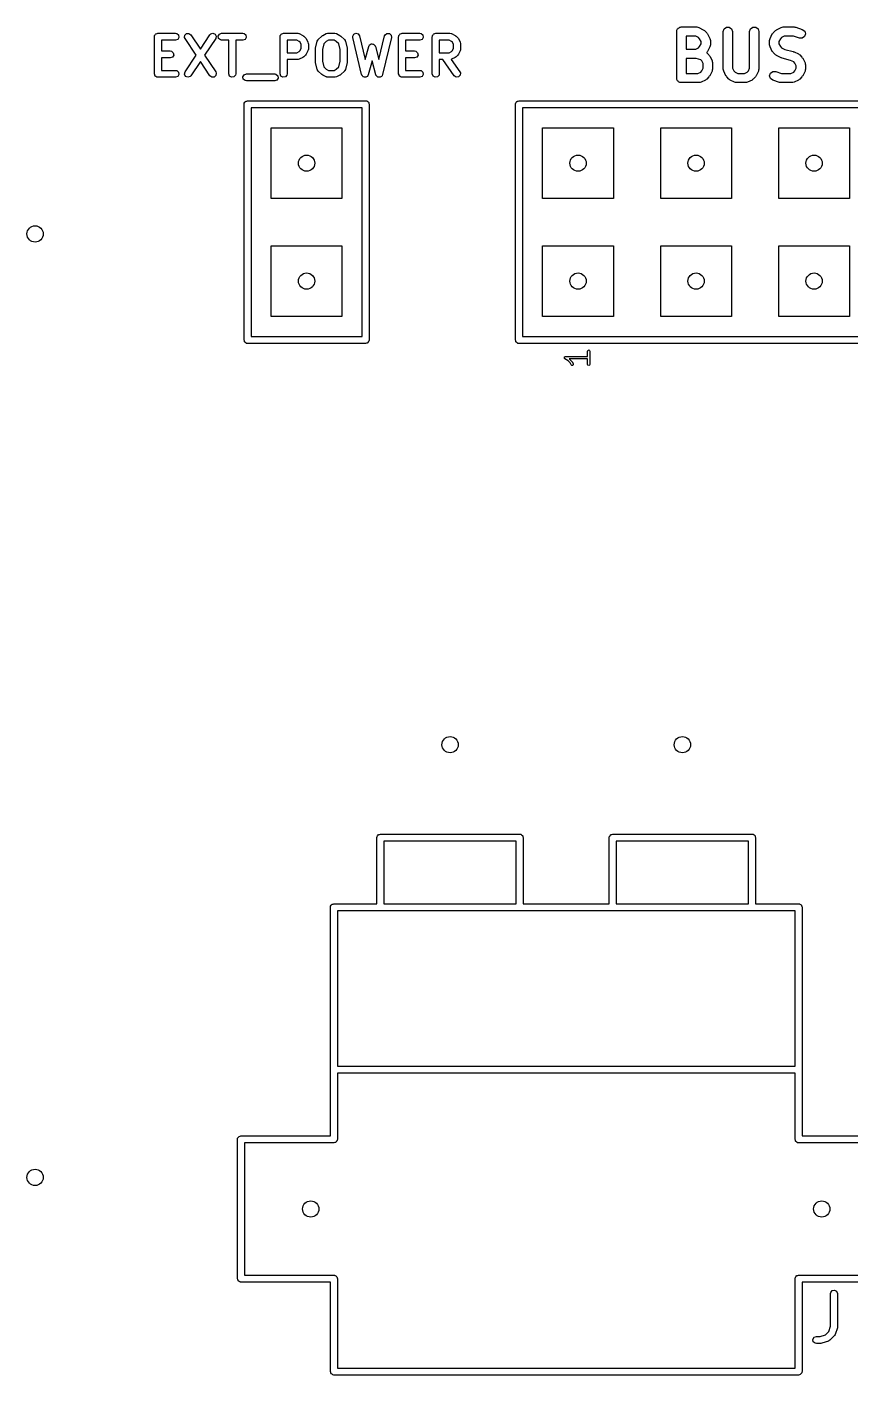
# Model space of a CAD drawing. Extents: x -0.01 to 2.5, y -0.97 to 0.18.
# Drawn here: x -0.007 to 0.69, y -0.968 to 0.176 of the extents above; entities that cross this region are included whole.
import ezdxf

# ---------------------------------------------------------------- set-up
doc = ezdxf.new("R2010")
doc.units = 0
doc.header["$MEASUREMENT"] = 0
doc.layers.add('BLACK', color=7, linetype='CONTINUOUS')

msp = doc.modelspace()

# ---------------------------------------------------------------- linework, layer by layer
at = {"layer": 'BLACK', "linetype": 'CONTINUOUS'}
for p, q in [((0.5436, 0.1716), (0.5438, 0.1722)), ((0.5436, 0.1322), (0.5436, 0.1716)), ((0.5438, 0.1728), (0.5441, 0.1733)), ((0.5438, 0.1722), (0.5438, 0.1728)), ((0.5441, 0.1733), (0.5443, 0.1739)), ((0.5443, 0.1739), (0.5448, 0.1742)), ((0.5448, 0.1742), (0.5452, 0.1748)), ((0.5452, 0.1748), (0.5458, 0.1749)), ((0.5458, 0.1749), (0.5463, 0.1753)), ((0.5463, 0.1753), (0.5469, 0.1753)), ((0.5469, 0.1753), (0.5475, 0.1755)), ((0.5475, 0.1755), (0.5606, 0.1755)), ((0.5606, 0.1755), (0.5615, 0.1752)), ((0.5615, 0.1752), (0.5624, 0.1751)), ((0.5624, 0.1751), (0.5661, 0.1732)), ((0.5661, 0.1732), (0.5666, 0.1728)), ((0.5666, 0.1728), (0.5672, 0.1725)), ((0.5672, 0.1725), (0.569, 0.1706)), ((0.5829, 0.1716), (0.5837, 0.1739)), ((0.5829, 0.1397), (0.5829, 0.1716)), ((0.5837, 0.1739), (0.5857, 0.1753)), ((0.5857, 0.1753), (0.5881, 0.1753)), ((0.5881, 0.1753), (0.5901, 0.1739)), ((0.5901, 0.1739), (0.5908, 0.1716)), ((0.5908, 0.1716), (0.5908, 0.1406)), ((0.6054, 0.1716), (0.6062, 0.1739)), ((0.6054, 0.1406), (0.6054, 0.1716)), ((0.6062, 0.1739), (0.6082, 0.1753)), ((0.6082, 0.1753), (0.6106, 0.1753)), ((0.6106, 0.1753), (0.6126, 0.1739)), ((0.6126, 0.1739), (0.6133, 0.1716)), ((0.6133, 0.1716), (0.6133, 0.1397)), ((0.6253, 0.1706), (0.6272, 0.1725)), ((0.6272, 0.1725), (0.6278, 0.1728)), ((0.6278, 0.1728), (0.6282, 0.1732)), ((0.6282, 0.1732), (0.632, 0.1751)), ((0.632, 0.1751), (0.6329, 0.1752)), ((0.6329, 0.1752), (0.6338, 0.1755)), ((0.6338, 0.1755), (0.6431, 0.1755)), ((0.6431, 0.1755), (0.6437, 0.1753)), ((0.6437, 0.1753), (0.6444, 0.1753)), ((0.6444, 0.1753), (0.65, 0.1734)), ((0.65, 0.1734), (0.652, 0.172)), ((0.652, 0.172), (0.6527, 0.1697)), ((0.1011, 0.1677), (0.1012, 0.1679)), ((0.1011, 0.1676), (0.1011, 0.1677)), ((0.1011, 0.1672), (0.1011, 0.1676)), ((0.1011, 0.1357), (0.1011, 0.1672)), ((0.1012, 0.1682), (0.1017, 0.1688)), ((0.1012, 0.1679), (0.1012, 0.1682)), ((0.1017, 0.1688), (0.1021, 0.1695)), ((0.1021, 0.1695), (0.1024, 0.1696)), ((0.1024, 0.1696), (0.1025, 0.1698)), ((0.1025, 0.1698), (0.1033, 0.1699)), ((0.1033, 0.1699), (0.104, 0.1702)), ((0.104, 0.1702), (0.119, 0.1702)), ((0.119, 0.1643), (0.107, 0.1643)), ((0.107, 0.1643), (0.107, 0.1552)), ((0.119, 0.1702), (0.12, 0.17)), ((0.1209, 0.165), (0.119, 0.1643)), ((0.12, 0.17), (0.1216, 0.1687)), ((0.1219, 0.1667), (0.1209, 0.165)), ((0.1216, 0.1687), (0.1219, 0.1667)), ((0.1266, 0.1665), (0.1269, 0.1685)), ((0.1271, 0.1656), (0.1266, 0.1665)), ((0.1269, 0.1685), (0.1283, 0.1699)), ((0.1365, 0.1515), (0.1271, 0.1656)), ((0.1283, 0.1699), (0.1303, 0.1701)), ((0.1303, 0.1701), (0.132, 0.1689)), ((0.132, 0.1689), (0.14, 0.1568)), ((0.14, 0.1568), (0.1481, 0.1689)), ((0.153, 0.1656), (0.1436, 0.1515)), ((0.1481, 0.1689), (0.1488, 0.1696)), ((0.1488, 0.1696), (0.1507, 0.1702)), ((0.1507, 0.1702), (0.1525, 0.1694)), ((0.1525, 0.1694), (0.1534, 0.1676)), ((0.1534, 0.1676), (0.153, 0.1656)), ((0.1551, 0.1677), (0.1561, 0.1695)), ((0.1555, 0.1658), (0.1551, 0.1677)), ((0.157, 0.1645), (0.1555, 0.1658)), ((0.1561, 0.1695), (0.158, 0.1702)), ((0.158, 0.1643), (0.157, 0.1645)), ((0.158, 0.1702), (0.176, 0.1702)), ((0.1641, 0.1643), (0.158, 0.1643)), ((0.1641, 0.1357), (0.1641, 0.1643)), ((0.176, 0.1643), (0.17, 0.1643)), ((0.17, 0.1643), (0.17, 0.1357)), ((0.176, 0.1702), (0.177, 0.17)), ((0.1779, 0.165), (0.176, 0.1643)), ((0.177, 0.17), (0.1786, 0.1687)), ((0.1789, 0.1667), (0.1779, 0.165)), ((0.1786, 0.1687), (0.1789, 0.1667)), ((0.2076, 0.1677), (0.2077, 0.1679)), ((0.2076, 0.1676), (0.2076, 0.1677)), ((0.2076, 0.1672), (0.2076, 0.1676)), ((0.2076, 0.1357), (0.2076, 0.1672)), ((0.2077, 0.1682), (0.2082, 0.1688)), ((0.2077, 0.1679), (0.2077, 0.1682)), ((0.2082, 0.1688), (0.2086, 0.1695)), ((0.2086, 0.1695), (0.2089, 0.1696)), ((0.2089, 0.1696), (0.209, 0.1698)), ((0.209, 0.1698), (0.2098, 0.1699)), ((0.2098, 0.1699), (0.2105, 0.1702)), ((0.2105, 0.1702), (0.2225, 0.1702)), ((0.2218, 0.1643), (0.2135, 0.1643)), ((0.2135, 0.1643), (0.2135, 0.1537)), ((0.2238, 0.1633), (0.2218, 0.1643)), ((0.2225, 0.1702), (0.2235, 0.17)), ((0.2235, 0.17), (0.2236, 0.1699)), ((0.2236, 0.1699), (0.2238, 0.1699)), ((0.2238, 0.1699), (0.2268, 0.1684)), ((0.2246, 0.1625), (0.2238, 0.1633)), ((0.2255, 0.1605), (0.2246, 0.1625)), ((0.2255, 0.1574), (0.2255, 0.1605)), ((0.2268, 0.1684), (0.2275, 0.1678)), ((0.2275, 0.1678), (0.2276, 0.1678)), ((0.2276, 0.1678), (0.2291, 0.1663)), ((0.2291, 0.1663), (0.2296, 0.1656)), ((0.2296, 0.1656), (0.2296, 0.1656)), ((0.2296, 0.1656), (0.2311, 0.1626)), ((0.2311, 0.1626), (0.2314, 0.1616)), ((0.2314, 0.1616), (0.2314, 0.1614)), ((0.2314, 0.1614), (0.2315, 0.1612)), ((0.2315, 0.1612), (0.2315, 0.1567)), ((0.2376, 0.1575), (0.2391, 0.1634)), ((0.2391, 0.1634), (0.2396, 0.1644)), ((0.2396, 0.1644), (0.2398, 0.1646)), ((0.2398, 0.1646), (0.2399, 0.1648)), ((0.2399, 0.1648), (0.2429, 0.1678)), ((0.2429, 0.1678), (0.2436, 0.1683)), ((0.2447, 0.1612), (0.2435, 0.1564)), ((0.2436, 0.1683), (0.2437, 0.1684)), ((0.2437, 0.1684), (0.2467, 0.1699)), ((0.2467, 0.1633), (0.2447, 0.1612)), ((0.2467, 0.1699), (0.2477, 0.1702)), ((0.2487, 0.1643), (0.2467, 0.1633)), ((0.2477, 0.1702), (0.2478, 0.1701)), ((0.2478, 0.1701), (0.248, 0.1702)), ((0.248, 0.1702), (0.254, 0.1702)), ((0.2533, 0.1643), (0.2487, 0.1643)), ((0.2552, 0.1633), (0.2533, 0.1643)), ((0.254, 0.1702), (0.255, 0.17)), ((0.255, 0.17), (0.2551, 0.1699)), ((0.2551, 0.1699), (0.2553, 0.1699)), ((0.2573, 0.1612), (0.2552, 0.1633)), ((0.2553, 0.1699), (0.2583, 0.1684)), ((0.2585, 0.1564), (0.2573, 0.1612)), ((0.2583, 0.1684), (0.259, 0.1678)), ((0.259, 0.1678), (0.2591, 0.1678)), ((0.2591, 0.1678), (0.2621, 0.1648)), ((0.2621, 0.1648), (0.2627, 0.164)), ((0.2627, 0.164), (0.2627, 0.1637)), ((0.2627, 0.1637), (0.2629, 0.1634)), ((0.2629, 0.1634), (0.2644, 0.1575)), ((0.2691, 0.1676), (0.27, 0.1694)), ((0.2691, 0.1665), (0.2691, 0.1676)), ((0.2766, 0.1351), (0.2691, 0.1665)), ((0.27, 0.1694), (0.2718, 0.1702)), ((0.2718, 0.1702), (0.2738, 0.1696)), ((0.2738, 0.1696), (0.2749, 0.1679)), ((0.2749, 0.1679), (0.2797, 0.1478)), ((0.2831, 0.1599), (0.2833, 0.1601)), ((0.2833, 0.1601), (0.2834, 0.1603)), ((0.2834, 0.1603), (0.2841, 0.1606)), ((0.2841, 0.1606), (0.2847, 0.1611)), ((0.2847, 0.1611), (0.285, 0.1611)), ((0.285, 0.1611), (0.2852, 0.1612)), ((0.2852, 0.1612), (0.286, 0.161)), ((0.286, 0.161), (0.2867, 0.1609)), ((0.2867, 0.1609), (0.2869, 0.1607)), ((0.2869, 0.1607), (0.2872, 0.1606)), ((0.2872, 0.1606), (0.2876, 0.16)), ((0.2913, 0.1478), (0.2961, 0.1679)), ((0.3019, 0.1665), (0.2944, 0.1351)), ((0.2961, 0.1679), (0.2965, 0.1689)), ((0.2965, 0.1689), (0.2981, 0.1701)), ((0.2981, 0.1701), (0.3002, 0.1699)), ((0.3002, 0.1699), (0.3016, 0.1686)), ((0.3016, 0.1686), (0.3019, 0.1665)), ((0.308, 0.1672), (0.3081, 0.1676)), ((0.308, 0.1357), (0.308, 0.1672)), ((0.3081, 0.1679), (0.3082, 0.1682)), ((0.3081, 0.1677), (0.3081, 0.1679)), ((0.3081, 0.1676), (0.3081, 0.1677)), ((0.3082, 0.1682), (0.3087, 0.1688)), ((0.3087, 0.1688), (0.3091, 0.1695)), ((0.3091, 0.1695), (0.3093, 0.1696)), ((0.3093, 0.1696), (0.3095, 0.1698)), ((0.3095, 0.1698), (0.3103, 0.1699)), ((0.3103, 0.1699), (0.311, 0.1702)), ((0.311, 0.1702), (0.326, 0.1702)), ((0.326, 0.1643), (0.3139, 0.1643)), ((0.3139, 0.1643), (0.3139, 0.1552)), ((0.326, 0.1702), (0.327, 0.17)), ((0.3279, 0.165), (0.326, 0.1643)), ((0.327, 0.17), (0.3285, 0.1687)), ((0.3289, 0.1667), (0.3279, 0.165)), ((0.3285, 0.1687), (0.3289, 0.1667)), ((0.3365, 0.1672), (0.3366, 0.1676)), ((0.3365, 0.1357), (0.3365, 0.1672)), ((0.3366, 0.1679), (0.3367, 0.1682)), ((0.3366, 0.1677), (0.3366, 0.1679)), ((0.3366, 0.1676), (0.3366, 0.1677)), ((0.3367, 0.1682), (0.3372, 0.1688)), ((0.3372, 0.1688), (0.3376, 0.1695)), ((0.3376, 0.1695), (0.3378, 0.1696)), ((0.3378, 0.1696), (0.338, 0.1698)), ((0.338, 0.1698), (0.3388, 0.1699)), ((0.3388, 0.1699), (0.3395, 0.1702)), ((0.3395, 0.1702), (0.3515, 0.1702)), ((0.3508, 0.1643), (0.3424, 0.1643)), ((0.3424, 0.1643), (0.3424, 0.1537)), ((0.3527, 0.1633), (0.3508, 0.1643)), ((0.3515, 0.1702), (0.3525, 0.17)), ((0.3525, 0.17), (0.3526, 0.1699)), ((0.3526, 0.1699), (0.3528, 0.1699)), ((0.3536, 0.1625), (0.3527, 0.1633)), ((0.3528, 0.1699), (0.3558, 0.1684)), ((0.3545, 0.1605), (0.3536, 0.1625)), ((0.3545, 0.1574), (0.3545, 0.1605)), ((0.3558, 0.1684), (0.3565, 0.1678)), ((0.3565, 0.1678), (0.3566, 0.1678)), ((0.3566, 0.1678), (0.3581, 0.1663)), ((0.3581, 0.1663), (0.3586, 0.1656)), ((0.3586, 0.1656), (0.3586, 0.1656)), ((0.3586, 0.1656), (0.3601, 0.1626)), ((0.3601, 0.1626), (0.3604, 0.1616)), ((0.3604, 0.1616), (0.3604, 0.1614)), ((0.3604, 0.1614), (0.3604, 0.1612)), ((0.3604, 0.1612), (0.3604, 0.1567)), ((0.5597, 0.1676), (0.5515, 0.1676)), ((0.5515, 0.1676), (0.5515, 0.1568)), ((0.5621, 0.1665), (0.5597, 0.1676)), ((0.563, 0.1655), (0.5621, 0.1665)), ((0.5642, 0.1631), (0.563, 0.1655)), ((0.563, 0.1589), (0.5642, 0.1612)), ((0.5642, 0.1612), (0.5642, 0.1631)), ((0.569, 0.1706), (0.5693, 0.17)), ((0.5693, 0.17), (0.5698, 0.1696)), ((0.5698, 0.1696), (0.5717, 0.1658)), ((0.5717, 0.1658), (0.5718, 0.1649)), ((0.5718, 0.1649), (0.5721, 0.1641)), ((0.5721, 0.1603), (0.5718, 0.1595)), ((0.5721, 0.1641), (0.5721, 0.1603)), ((0.6223, 0.1641), (0.6226, 0.1649)), ((0.6223, 0.1603), (0.6223, 0.1641)), ((0.6226, 0.1595), (0.6223, 0.1603)), ((0.6226, 0.1649), (0.6227, 0.1658)), ((0.6227, 0.1658), (0.6246, 0.1696)), ((0.6246, 0.1696), (0.6251, 0.17)), ((0.6251, 0.17), (0.6253, 0.1706)), ((0.6314, 0.1655), (0.6302, 0.1631)), ((0.6302, 0.1631), (0.6302, 0.1612)), ((0.6302, 0.1612), (0.6314, 0.1589)), ((0.6323, 0.1665), (0.6314, 0.1655)), ((0.6347, 0.1676), (0.6323, 0.1665)), ((0.6425, 0.1676), (0.6347, 0.1676)), ((0.6475, 0.166), (0.6425, 0.1676)), ((0.6499, 0.1659), (0.6475, 0.166)), ((0.6519, 0.1674), (0.6499, 0.1659)), ((0.6527, 0.1697), (0.6519, 0.1674)), ((0.107, 0.1552), (0.1145, 0.1552)), ((0.1145, 0.1493), (0.107, 0.1493)), ((0.107, 0.1493), (0.107, 0.1387)), ((0.1145, 0.1552), (0.1155, 0.155)), ((0.1164, 0.15), (0.1145, 0.1493)), ((0.1155, 0.155), (0.1171, 0.1537)), ((0.1174, 0.1517), (0.1164, 0.15)), ((0.1171, 0.1537), (0.1174, 0.1517)), ((0.1271, 0.1374), (0.1365, 0.1515)), ((0.1436, 0.1515), (0.153, 0.1374)), ((0.2135, 0.1537), (0.2218, 0.1537)), ((0.2218, 0.1537), (0.2238, 0.1547)), ((0.2238, 0.1547), (0.2246, 0.1555)), ((0.2268, 0.1496), (0.2238, 0.1481)), ((0.2246, 0.1555), (0.2255, 0.1574)), ((0.2269, 0.1496), (0.2268, 0.1496)), ((0.2276, 0.1501), (0.2269, 0.1496)), ((0.2291, 0.1516), (0.2276, 0.1501)), ((0.2296, 0.1524), (0.2291, 0.1517)), ((0.2291, 0.1517), (0.2291, 0.1516)), ((0.2311, 0.1554), (0.2296, 0.1524)), ((0.2312, 0.1556), (0.2311, 0.1554)), ((0.2313, 0.1557), (0.2312, 0.1556)), ((0.2315, 0.1567), (0.2313, 0.1557)), ((0.2375, 0.1567), (0.2376, 0.1573)), ((0.2375, 0.1462), (0.2375, 0.1567)), ((0.2376, 0.1573), (0.2376, 0.1575)), ((0.2435, 0.1564), (0.2435, 0.1466)), ((0.2585, 0.1466), (0.2585, 0.1564)), ((0.2644, 0.1575), (0.2644, 0.1569)), ((0.2644, 0.1569), (0.2644, 0.1567)), ((0.2644, 0.1567), (0.2644, 0.1462)), ((0.2797, 0.1478), (0.2826, 0.159)), ((0.2826, 0.159), (0.2831, 0.1599)), ((0.2876, 0.16), (0.2882, 0.1595)), ((0.2882, 0.1595), (0.2882, 0.1592)), ((0.2882, 0.1592), (0.2883, 0.159)), ((0.2883, 0.159), (0.2913, 0.1478)), ((0.3139, 0.1552), (0.3215, 0.1552)), ((0.3215, 0.1493), (0.3139, 0.1493)), ((0.3139, 0.1493), (0.3139, 0.1387)), ((0.3215, 0.1552), (0.3225, 0.155)), ((0.3234, 0.15), (0.3215, 0.1493)), ((0.3225, 0.155), (0.324, 0.1537)), ((0.3244, 0.1517), (0.3234, 0.15)), ((0.324, 0.1537), (0.3244, 0.1517)), ((0.3424, 0.1537), (0.3508, 0.1537)), ((0.3508, 0.1537), (0.3527, 0.1547)), ((0.3527, 0.1547), (0.3536, 0.1555)), ((0.3558, 0.1496), (0.3528, 0.1481)), ((0.3536, 0.1555), (0.3545, 0.1574)), ((0.3566, 0.1501), (0.3558, 0.1496)), ((0.3558, 0.1496), (0.3558, 0.1496)), ((0.3581, 0.1516), (0.3566, 0.1501)), ((0.3586, 0.1524), (0.3581, 0.1517)), ((0.3581, 0.1517), (0.3581, 0.1516)), ((0.3601, 0.1554), (0.3586, 0.1524)), ((0.3603, 0.1557), (0.3601, 0.1556)), ((0.3601, 0.1556), (0.3601, 0.1554)), ((0.3604, 0.1567), (0.3603, 0.1557)), ((0.5515, 0.1568), (0.5597, 0.1568)), ((0.56, 0.1489), (0.5515, 0.1489)), ((0.5515, 0.1489), (0.5515, 0.1361)), ((0.5597, 0.1568), (0.5621, 0.1579)), ((0.5641, 0.1475), (0.56, 0.1489)), ((0.5621, 0.1579), (0.563, 0.1589)), ((0.5693, 0.1544), (0.569, 0.1538)), ((0.569, 0.1538), (0.569, 0.1537)), ((0.569, 0.1537), (0.569, 0.1537)), ((0.569, 0.1537), (0.5709, 0.1519)), ((0.5698, 0.1548), (0.5693, 0.1544)), ((0.5717, 0.1586), (0.5698, 0.1548)), ((0.5709, 0.1519), (0.5712, 0.1513)), ((0.5712, 0.1513), (0.5717, 0.1508)), ((0.5718, 0.1595), (0.5717, 0.1586)), ((0.5717, 0.1508), (0.5735, 0.1471)), ((0.6227, 0.1586), (0.6226, 0.1595)), ((0.6246, 0.1548), (0.6227, 0.1586)), ((0.6251, 0.1544), (0.6246, 0.1548)), ((0.6253, 0.1538), (0.6251, 0.1544)), ((0.6272, 0.1519), (0.6253, 0.1538)), ((0.6278, 0.1516), (0.6272, 0.1519)), ((0.6282, 0.1512), (0.6278, 0.1516)), ((0.632, 0.1493), (0.6282, 0.1512)), ((0.6314, 0.1589), (0.6323, 0.1579)), ((0.6324, 0.1492), (0.632, 0.1493)), ((0.6323, 0.1579), (0.6351, 0.1565)), ((0.6328, 0.149), (0.6324, 0.1492)), ((0.6399, 0.1472), (0.6328, 0.149)), ((0.6351, 0.1565), (0.6422, 0.1548)), ((0.6422, 0.1548), (0.6426, 0.1545)), ((0.6426, 0.1545), (0.643, 0.1545)), ((0.643, 0.1545), (0.6468, 0.1526)), ((0.6468, 0.1526), (0.6472, 0.1521)), ((0.6472, 0.1521), (0.6478, 0.1519)), ((0.6478, 0.1519), (0.6497, 0.15)), ((0.6497, 0.15), (0.65, 0.1494)), ((0.65, 0.1494), (0.6504, 0.149)), ((0.6504, 0.149), (0.6523, 0.1452)), ((0.107, 0.1387), (0.119, 0.1387)), ((0.119, 0.1387), (0.12, 0.1385)), ((0.12, 0.1385), (0.1216, 0.1372)), ((0.1216, 0.1372), (0.1219, 0.1352)), ((0.1266, 0.1354), (0.1271, 0.1374)), ((0.14, 0.1462), (0.132, 0.1341)), ((0.1481, 0.1341), (0.14, 0.1462)), ((0.153, 0.1374), (0.1534, 0.1364)), ((0.2225, 0.1478), (0.2135, 0.1478)), ((0.2135, 0.1478), (0.2135, 0.1357)), ((0.2227, 0.1478), (0.2225, 0.1478)), ((0.2228, 0.1478), (0.2227, 0.1478)), ((0.2238, 0.1481), (0.2228, 0.1478)), ((0.2376, 0.1461), (0.2375, 0.1462)), ((0.2376, 0.1455), (0.2376, 0.1461)), ((0.2391, 0.1395), (0.2376, 0.1455)), ((0.2393, 0.1393), (0.2391, 0.1395)), ((0.2393, 0.139), (0.2393, 0.1393)), ((0.2399, 0.1381), (0.2393, 0.139)), ((0.2429, 0.1351), (0.2399, 0.1381)), ((0.2435, 0.1466), (0.2447, 0.1417)), ((0.2447, 0.1417), (0.2467, 0.1397)), ((0.2467, 0.1397), (0.2487, 0.1387)), ((0.2487, 0.1387), (0.2533, 0.1387)), ((0.2533, 0.1387), (0.2552, 0.1397)), ((0.2552, 0.1397), (0.2573, 0.1417)), ((0.2573, 0.1417), (0.2585, 0.1466)), ((0.2621, 0.1381), (0.2591, 0.1351)), ((0.2622, 0.1384), (0.2621, 0.1381)), ((0.2624, 0.1386), (0.2622, 0.1384)), ((0.2629, 0.1395), (0.2624, 0.1386)), ((0.2644, 0.1455), (0.2629, 0.1395)), ((0.2644, 0.1462), (0.2643, 0.1457)), ((0.2643, 0.1457), (0.2644, 0.1455)), ((0.2855, 0.1468), (0.2823, 0.135)), ((0.2886, 0.135), (0.2855, 0.1468)), ((0.3139, 0.1387), (0.326, 0.1387)), ((0.326, 0.1387), (0.327, 0.1385)), ((0.327, 0.1385), (0.3285, 0.1372)), ((0.3285, 0.1372), (0.3289, 0.1352)), ((0.3454, 0.1478), (0.3424, 0.1478)), ((0.3424, 0.1478), (0.3424, 0.1357)), ((0.3551, 0.134), (0.3454, 0.1478)), ((0.3528, 0.1481), (0.3525, 0.148)), ((0.3525, 0.148), (0.3599, 0.1374)), ((0.3599, 0.1374), (0.3603, 0.1365)), ((0.5616, 0.1361), (0.5639, 0.1373)), ((0.5639, 0.1373), (0.5649, 0.1383)), ((0.5649, 0.1467), (0.5641, 0.1475)), ((0.5661, 0.1444), (0.5649, 0.1467)), ((0.5649, 0.1383), (0.5661, 0.1406)), ((0.5661, 0.1406), (0.5661, 0.1444)), ((0.5735, 0.1379), (0.5717, 0.1342)), ((0.5735, 0.1471), (0.5737, 0.1462)), ((0.5737, 0.1388), (0.5735, 0.1379)), ((0.5737, 0.1462), (0.5739, 0.1453)), ((0.5739, 0.1397), (0.5737, 0.1388)), ((0.5739, 0.1453), (0.5739, 0.1397)), ((0.5832, 0.1388), (0.5829, 0.1397)), ((0.5834, 0.1379), (0.5832, 0.1388)), ((0.5852, 0.1342), (0.5834, 0.1379)), ((0.5908, 0.1406), (0.592, 0.1383)), ((0.592, 0.1383), (0.593, 0.1373)), ((0.593, 0.1373), (0.5953, 0.1361)), ((0.601, 0.1361), (0.6033, 0.1373)), ((0.6033, 0.1373), (0.6043, 0.1383)), ((0.6043, 0.1383), (0.6054, 0.1406)), ((0.6129, 0.1379), (0.611, 0.1342)), ((0.613, 0.1388), (0.6129, 0.1379)), ((0.6133, 0.1397), (0.613, 0.1388)), ((0.6231, 0.1364), (0.6251, 0.1378)), ((0.6251, 0.1378), (0.6275, 0.1378)), ((0.6275, 0.1378), (0.6325, 0.1361)), ((0.6427, 0.1458), (0.6399, 0.1472)), ((0.6403, 0.1361), (0.6427, 0.1373)), ((0.6436, 0.1449), (0.6427, 0.1458)), ((0.6427, 0.1373), (0.6436, 0.1383)), ((0.6448, 0.1425), (0.6436, 0.1449)), ((0.6436, 0.1383), (0.6448, 0.1406)), ((0.6448, 0.1406), (0.6448, 0.1425)), ((0.6523, 0.1379), (0.6504, 0.1342)), ((0.6523, 0.1452), (0.6524, 0.1443)), ((0.6524, 0.1388), (0.6523, 0.1379)), ((0.6524, 0.1443), (0.6527, 0.1434)), ((0.6527, 0.1397), (0.6524, 0.1388)), ((0.6527, 0.1434), (0.6527, 0.1397)), ((0.1013, 0.135), (0.1011, 0.1357)), ((0.1015, 0.1343), (0.1013, 0.135)), ((0.1017, 0.1341), (0.1015, 0.1343)), ((0.1018, 0.1338), (0.1017, 0.1341)), ((0.1024, 0.1335), (0.1018, 0.1338)), ((0.103, 0.133), (0.1024, 0.1335)), ((0.1034, 0.1329), (0.103, 0.133)), ((0.1035, 0.1328), (0.1034, 0.1329)), ((0.1036, 0.1329), (0.1035, 0.1328)), ((0.104, 0.1328), (0.1036, 0.1329)), ((0.119, 0.1328), (0.104, 0.1328)), ((0.1209, 0.1335), (0.119, 0.1328)), ((0.1219, 0.1352), (0.1209, 0.1335)), ((0.1275, 0.1336), (0.1266, 0.1354)), ((0.1293, 0.1328), (0.1275, 0.1336)), ((0.1313, 0.1334), (0.1293, 0.1328)), ((0.132, 0.1341), (0.1313, 0.1334)), ((0.1497, 0.1329), (0.1481, 0.1341)), ((0.1517, 0.133), (0.1497, 0.1329)), ((0.1532, 0.1344), (0.1517, 0.133)), ((0.1534, 0.1364), (0.1532, 0.1344)), ((0.1647, 0.1338), (0.1641, 0.1357)), ((0.1665, 0.1328), (0.1647, 0.1338)), ((0.1685, 0.1332), (0.1665, 0.1328)), ((0.1698, 0.1347), (0.1685, 0.1332)), ((0.17, 0.1357), (0.1698, 0.1347)), ((0.1761, 0.1333), (0.1771, 0.135)), ((0.1764, 0.1313), (0.1761, 0.1333)), ((0.178, 0.13), (0.1764, 0.1313)), ((0.1771, 0.135), (0.179, 0.1357)), ((0.179, 0.1298), (0.178, 0.13)), ((0.179, 0.1357), (0.203, 0.1357)), ((0.203, 0.1298), (0.179, 0.1298)), ((0.203, 0.1357), (0.204, 0.1355)), ((0.2049, 0.1305), (0.203, 0.1298)), ((0.204, 0.1355), (0.2056, 0.1342)), ((0.2059, 0.1322), (0.2049, 0.1305)), ((0.2056, 0.1342), (0.2059, 0.1322)), ((0.2082, 0.1338), (0.2076, 0.1357)), ((0.21, 0.1328), (0.2082, 0.1338)), ((0.212, 0.1332), (0.21, 0.1328)), ((0.2133, 0.1347), (0.212, 0.1332)), ((0.2135, 0.1357), (0.2133, 0.1347)), ((0.243, 0.1351), (0.2429, 0.1351)), ((0.2437, 0.1346), (0.243, 0.1351)), ((0.2467, 0.1331), (0.2437, 0.1346)), ((0.2469, 0.1331), (0.2467, 0.1331)), ((0.247, 0.133), (0.2469, 0.1331)), ((0.248, 0.1328), (0.247, 0.133)), ((0.254, 0.1328), (0.248, 0.1328)), ((0.2542, 0.1328), (0.254, 0.1328)), ((0.2543, 0.1328), (0.2542, 0.1328)), ((0.2553, 0.1331), (0.2543, 0.1328)), ((0.2583, 0.1346), (0.2553, 0.1331)), ((0.2584, 0.1346), (0.2583, 0.1346)), ((0.2591, 0.1351), (0.2584, 0.1346)), ((0.2768, 0.1348), (0.2766, 0.1351)), ((0.2768, 0.1345), (0.2768, 0.1348)), ((0.2773, 0.134), (0.2768, 0.1345)), ((0.2777, 0.1334), (0.2773, 0.134)), ((0.278, 0.1333), (0.2777, 0.1334)), ((0.2782, 0.1331), (0.278, 0.1333)), ((0.279, 0.133), (0.2782, 0.1331)), ((0.2797, 0.1328), (0.279, 0.133)), ((0.28, 0.1329), (0.2797, 0.1328)), ((0.2803, 0.1329), (0.28, 0.1329)), ((0.2809, 0.1333), (0.2803, 0.1329)), ((0.2815, 0.1336), (0.2809, 0.1333)), ((0.2817, 0.1339), (0.2815, 0.1336)), ((0.2819, 0.134), (0.2817, 0.1339)), ((0.2823, 0.135), (0.2819, 0.134)), ((0.2888, 0.1347), (0.2886, 0.135)), ((0.2889, 0.1344), (0.2888, 0.1347)), ((0.2894, 0.1339), (0.2889, 0.1344)), ((0.2898, 0.1333), (0.2894, 0.1339)), ((0.2901, 0.1332), (0.2898, 0.1333)), ((0.2903, 0.133), (0.2901, 0.1332)), ((0.291, 0.133), (0.2903, 0.133)), ((0.2917, 0.1328), (0.291, 0.133)), ((0.292, 0.1329), (0.2917, 0.1328)), ((0.2923, 0.1329), (0.292, 0.1329)), ((0.2929, 0.1333), (0.2923, 0.1329)), ((0.2936, 0.1336), (0.2929, 0.1333)), ((0.2937, 0.1339), (0.2936, 0.1336)), ((0.294, 0.1341), (0.2937, 0.1339)), ((0.2944, 0.1351), (0.294, 0.1341)), ((0.3083, 0.135), (0.308, 0.1357)), ((0.3084, 0.1343), (0.3083, 0.135)), ((0.3086, 0.1341), (0.3084, 0.1343)), ((0.3087, 0.1338), (0.3086, 0.1341)), ((0.3094, 0.1335), (0.3087, 0.1338)), ((0.31, 0.133), (0.3094, 0.1335)), ((0.3104, 0.1329), (0.31, 0.133)), ((0.3105, 0.1328), (0.3104, 0.1329)), ((0.3106, 0.1329), (0.3105, 0.1328)), ((0.311, 0.1328), (0.3106, 0.1329)), ((0.326, 0.1328), (0.311, 0.1328)), ((0.3279, 0.1335), (0.326, 0.1328)), ((0.3289, 0.1352), (0.3279, 0.1335)), ((0.3372, 0.1338), (0.3365, 0.1357)), ((0.339, 0.1328), (0.3372, 0.1338)), ((0.341, 0.1332), (0.339, 0.1328)), ((0.3423, 0.1347), (0.341, 0.1332)), ((0.3424, 0.1357), (0.3423, 0.1347)), ((0.3567, 0.1329), (0.3551, 0.134)), ((0.3587, 0.1331), (0.3567, 0.1329)), ((0.3602, 0.1345), (0.3587, 0.1331)), ((0.3603, 0.1365), (0.3602, 0.1345)), ((0.5438, 0.1316), (0.5436, 0.1322)), ((0.5438, 0.131), (0.5438, 0.1316)), ((0.5441, 0.1305), (0.5438, 0.131)), ((0.5443, 0.1299), (0.5441, 0.1305)), ((0.5448, 0.1295), (0.5443, 0.1299)), ((0.5452, 0.129), (0.5448, 0.1295)), ((0.5458, 0.1288), (0.5452, 0.129)), ((0.5463, 0.1285), (0.5458, 0.1288)), ((0.5469, 0.1285), (0.5463, 0.1285)), ((0.5475, 0.1283), (0.5469, 0.1285)), ((0.5625, 0.1283), (0.5475, 0.1283)), ((0.5515, 0.1361), (0.5616, 0.1361)), ((0.5634, 0.1285), (0.5625, 0.1283)), ((0.5643, 0.1287), (0.5634, 0.1285)), ((0.568, 0.1305), (0.5643, 0.1287)), ((0.5685, 0.131), (0.568, 0.1305)), ((0.569, 0.1313), (0.5685, 0.131)), ((0.5709, 0.1332), (0.569, 0.1313)), ((0.5712, 0.1337), (0.5709, 0.1332)), ((0.5717, 0.1342), (0.5712, 0.1337)), ((0.5857, 0.1337), (0.5852, 0.1342)), ((0.586, 0.1332), (0.5857, 0.1337)), ((0.5878, 0.1313), (0.586, 0.1332)), ((0.5884, 0.131), (0.5878, 0.1313)), ((0.5889, 0.1305), (0.5884, 0.131)), ((0.5926, 0.1287), (0.5889, 0.1305)), ((0.5935, 0.1285), (0.5926, 0.1287)), ((0.5944, 0.1283), (0.5935, 0.1285)), ((0.6019, 0.1283), (0.5944, 0.1283)), ((0.5953, 0.1361), (0.601, 0.1361)), ((0.6027, 0.1285), (0.6019, 0.1283)), ((0.6036, 0.1287), (0.6027, 0.1285)), ((0.6074, 0.1305), (0.6036, 0.1287)), ((0.6078, 0.131), (0.6074, 0.1305)), ((0.6084, 0.1313), (0.6078, 0.131)), ((0.6103, 0.1332), (0.6084, 0.1313)), ((0.6106, 0.1337), (0.6103, 0.1332)), ((0.611, 0.1342), (0.6106, 0.1337)), ((0.6223, 0.1341), (0.6231, 0.1364)), ((0.6231, 0.1318), (0.6223, 0.1341)), ((0.625, 0.1303), (0.6231, 0.1318)), ((0.6306, 0.1285), (0.625, 0.1303)), ((0.6313, 0.1285), (0.6306, 0.1285)), ((0.6319, 0.1283), (0.6313, 0.1285)), ((0.6413, 0.1283), (0.6319, 0.1283)), ((0.6325, 0.1361), (0.6403, 0.1361)), ((0.6421, 0.1285), (0.6413, 0.1283)), ((0.643, 0.1287), (0.6421, 0.1285)), ((0.6468, 0.1305), (0.643, 0.1287)), ((0.6472, 0.131), (0.6468, 0.1305)), ((0.6478, 0.1313), (0.6472, 0.131)), ((0.6497, 0.1332), (0.6478, 0.1313)), ((0.65, 0.1337), (0.6497, 0.1332)), ((0.6504, 0.1342), (0.65, 0.1337)), ((0.177, 0.11), (0.1771, 0.1104)), ((0.177, -0.09), (0.177, 0.11)), ((0.1771, 0.1105), (0.1772, 0.1106)), ((0.1771, 0.1104), (0.1771, 0.1105)), ((0.1772, 0.111), (0.1777, 0.1116)), ((0.1772, 0.1106), (0.1772, 0.111)), ((0.1777, 0.1116), (0.1781, 0.1123)), ((0.1781, 0.1123), (0.1784, 0.1124)), ((0.1784, 0.1124), (0.1785, 0.1126)), ((0.1785, 0.1126), (0.1793, 0.1127)), ((0.1793, 0.1127), (0.18, 0.113)), ((0.18, 0.113), (0.28, 0.113)), ((0.183, 0.107), (0.183, -0.087)), ((0.277, 0.107), (0.183, 0.107)), ((0.277, -0.087), (0.277, 0.107)), ((0.28, 0.113), (0.2804, 0.1129)), ((0.2804, 0.1129), (0.2805, 0.1129)), ((0.2805, 0.1129), (0.2806, 0.1128)), ((0.2806, 0.1128), (0.281, 0.1128)), ((0.281, 0.1128), (0.2816, 0.1123)), ((0.2816, 0.1123), (0.2823, 0.1119)), ((0.2823, 0.1119), (0.2824, 0.1116)), ((0.2824, 0.1116), (0.2826, 0.1115)), ((0.2826, 0.1115), (0.2827, 0.1107)), ((0.2827, 0.1107), (0.283, 0.11)), ((0.283, 0.11), (0.283, -0.09)), ((0.407, 0.11), (0.4071, 0.1104)), ((0.407, -0.09), (0.407, 0.11)), ((0.4071, 0.1105), (0.4072, 0.1106)), ((0.4071, 0.1104), (0.4071, 0.1105)), ((0.4072, 0.111), (0.4077, 0.1116)), ((0.4072, 0.1106), (0.4072, 0.111)), ((0.4077, 0.1116), (0.4081, 0.1123)), ((0.4081, 0.1123), (0.4084, 0.1124)), ((0.4084, 0.1124), (0.4085, 0.1126)), ((0.4085, 0.1126), (0.4093, 0.1127)), ((0.4093, 0.1127), (0.41, 0.113)), ((0.41, 0.113), (0.91, 0.113)), ((0.413, 0.107), (0.413, -0.087)), ((0.907, 0.107), (0.413, 0.107)), ((0.2, 0.03), (0.2, 0.09)), ((0.2, 0.09), (0.26, 0.09)), ((0.26, 0.09), (0.26, 0.03)), ((0.43, 0.03), (0.43, 0.09)), ((0.43, 0.09), (0.49, 0.09)), ((0.49, 0.09), (0.49, 0.03)), ((0.53, 0.03), (0.53, 0.09)), ((0.53, 0.09), (0.59, 0.09)), ((0.59, 0.09), (0.59, 0.03)), ((0.63, 0.03), (0.63, 0.09)), ((0.63, 0.09), (0.69, 0.09)), ((0.69, 0.09), (0.69, 0.03)), ((0.26, 0.03), (0.2, 0.03)), ((0.49, 0.03), (0.43, 0.03)), ((0.59, 0.03), (0.53, 0.03)), ((0.69, 0.03), (0.63, 0.03)), ((0.2, -0.07), (0.2, -0.01)), ((0.2, -0.01), (0.26, -0.01)), ((0.26, -0.01), (0.26, -0.07)), ((0.43, -0.07), (0.43, -0.01)), ((0.43, -0.01), (0.49, -0.01)), ((0.49, -0.01), (0.49, -0.07)), ((0.53, -0.07), (0.53, -0.01)), ((0.53, -0.01), (0.59, -0.01)), ((0.59, -0.01), (0.59, -0.07)), ((0.63, -0.07), (0.63, -0.01)), ((0.63, -0.01), (0.69, -0.01)), ((0.69, -0.01), (0.69, -0.07)), ((0.26, -0.07), (0.2, -0.07)), ((0.49, -0.07), (0.43, -0.07)), ((0.59, -0.07), (0.53, -0.07)), ((0.69, -0.07), (0.63, -0.07)), ((0.1773, -0.0907), (0.177, -0.09)), ((0.1774, -0.0915), (0.1773, -0.0907)), ((0.183, -0.087), (0.277, -0.087)), ((0.2828, -0.091), (0.2823, -0.0916)), ((0.2829, -0.0905), (0.2828, -0.0906)), ((0.2828, -0.0906), (0.2828, -0.091)), ((0.283, -0.09), (0.2829, -0.0904)), ((0.2829, -0.0904), (0.2829, -0.0905)), ((0.4073, -0.0907), (0.407, -0.09)), ((0.4074, -0.0915), (0.4073, -0.0907)), ((0.413, -0.087), (0.907, -0.087)), ((0.1776, -0.0916), (0.1774, -0.0915)), ((0.1777, -0.0919), (0.1776, -0.0916)), ((0.1784, -0.0923), (0.1777, -0.0919)), ((0.179, -0.0928), (0.1784, -0.0923)), ((0.1794, -0.0928), (0.179, -0.0928)), ((0.1795, -0.0929), (0.1794, -0.0928)), ((0.1796, -0.0929), (0.1795, -0.0929)), ((0.18, -0.093), (0.1796, -0.0929)), ((0.28, -0.093), (0.18, -0.093)), ((0.2807, -0.0927), (0.28, -0.093)), ((0.2815, -0.0926), (0.2807, -0.0927)), ((0.2816, -0.0924), (0.2815, -0.0926)), ((0.2819, -0.0923), (0.2816, -0.0924)), ((0.2823, -0.0916), (0.2819, -0.0923)), ((0.4076, -0.0916), (0.4074, -0.0915)), ((0.4077, -0.0919), (0.4076, -0.0916)), ((0.4084, -0.0923), (0.4077, -0.0919)), ((0.409, -0.0928), (0.4084, -0.0923)), ((0.4094, -0.0928), (0.409, -0.0928)), ((0.4095, -0.0929), (0.4094, -0.0928)), ((0.4096, -0.0929), (0.4095, -0.0929)), ((0.41, -0.093), (0.4096, -0.0929)), ((0.91, -0.093), (0.41, -0.093)), ((0.468, -0.0994), (0.4683, -0.0987)), ((0.468, -0.104), (0.468, -0.0994)), ((0.4683, -0.0987), (0.469, -0.0984)), ((0.469, -0.0984), (0.4697, -0.0987)), ((0.4697, -0.0987), (0.47, -0.0994)), ((0.47, -0.0994), (0.47, -0.1106)), ((0.4483, -0.105), (0.4484, -0.1047)), ((0.4484, -0.1051), (0.4483, -0.105)), ((0.4484, -0.1047), (0.4485, -0.1045)), ((0.4484, -0.1052), (0.4484, -0.1051)), ((0.4485, -0.1054), (0.4484, -0.1052)), ((0.4485, -0.1045), (0.4486, -0.1044)), ((0.4486, -0.1057), (0.4485, -0.1054)), ((0.4486, -0.1043), (0.4489, -0.1042)), ((0.4486, -0.1044), (0.4486, -0.1043)), ((0.4487, -0.1057), (0.4486, -0.1057)), ((0.4488, -0.1058), (0.4487, -0.1057)), ((0.4515, -0.1076), (0.4488, -0.1058)), ((0.4489, -0.1042), (0.4491, -0.104)), ((0.4491, -0.104), (0.4492, -0.1041)), ((0.4492, -0.1041), (0.4493, -0.104)), ((0.4493, -0.104), (0.468, -0.104)), ((0.4532, -0.1093), (0.4515, -0.1076)), ((0.468, -0.106), (0.4526, -0.106)), ((0.4526, -0.106), (0.4527, -0.1061)), ((0.4527, -0.1061), (0.4527, -0.1061)), ((0.4527, -0.1061), (0.4528, -0.1062)), ((0.4528, -0.1062), (0.4547, -0.1081)), ((0.4541, -0.1111), (0.4532, -0.1093)), ((0.4546, -0.1116), (0.4541, -0.1111)), ((0.4554, -0.1115), (0.4546, -0.1116)), ((0.4547, -0.1081), (0.4548, -0.1082)), ((0.4548, -0.1082), (0.4549, -0.1083)), ((0.4549, -0.1083), (0.4558, -0.1102)), ((0.4559, -0.1109), (0.4554, -0.1115)), ((0.4558, -0.1102), (0.4559, -0.1109)), ((0.468, -0.1106), (0.468, -0.106)), ((0.4683, -0.1113), (0.468, -0.1106)), ((0.469, -0.1116), (0.4683, -0.1113)), ((0.4697, -0.1113), (0.469, -0.1116)), ((0.47, -0.1106), (0.4697, -0.1113)), ((0.2896, -0.5114), (0.2897, -0.5113)), ((0.2896, -0.5115), (0.2896, -0.5114)), ((0.2896, -0.5119), (0.2896, -0.5115)), ((0.2896, -0.568), (0.2896, -0.5119)), ((0.2897, -0.5109), (0.2902, -0.5103)), ((0.2897, -0.5113), (0.2897, -0.5109)), ((0.2902, -0.5103), (0.2906, -0.5096)), ((0.2906, -0.5096), (0.2909, -0.5095)), ((0.2909, -0.5095), (0.291, -0.5093)), ((0.291, -0.5093), (0.2918, -0.5092)), ((0.2918, -0.5092), (0.2925, -0.5089)), ((0.2925, -0.5089), (0.4106, -0.5089)), ((0.4106, -0.5089), (0.411, -0.509)), ((0.411, -0.509), (0.4111, -0.509)), ((0.4111, -0.509), (0.4113, -0.509)), ((0.4113, -0.509), (0.4116, -0.5091)), ((0.4116, -0.5091), (0.4122, -0.5096)), ((0.4122, -0.5096), (0.4129, -0.51)), ((0.4129, -0.51), (0.413, -0.5102)), ((0.413, -0.5102), (0.4132, -0.5104)), ((0.4132, -0.5104), (0.4133, -0.5112)), ((0.4133, -0.5112), (0.4136, -0.5119)), ((0.4136, -0.5119), (0.4136, -0.568)), ((0.4864, -0.5119), (0.4865, -0.5115)), ((0.4864, -0.568), (0.4864, -0.5119)), ((0.4865, -0.5113), (0.4866, -0.5109)), ((0.4865, -0.5114), (0.4865, -0.5113)), ((0.4865, -0.5115), (0.4865, -0.5114)), ((0.4866, -0.5109), (0.4871, -0.5103)), ((0.4871, -0.5103), (0.4875, -0.5096)), ((0.4875, -0.5096), (0.4877, -0.5095)), ((0.4877, -0.5095), (0.4879, -0.5093)), ((0.4879, -0.5093), (0.4886, -0.5092)), ((0.4886, -0.5092), (0.4894, -0.5089)), ((0.4894, -0.5089), (0.6075, -0.5089)), ((0.6075, -0.5089), (0.6079, -0.509)), ((0.6079, -0.509), (0.608, -0.509)), ((0.608, -0.509), (0.6081, -0.509)), ((0.6081, -0.509), (0.6085, -0.5091)), ((0.6085, -0.5091), (0.6091, -0.5096)), ((0.6091, -0.5096), (0.6097, -0.51)), ((0.6097, -0.51), (0.6098, -0.5102)), ((0.6098, -0.5102), (0.61, -0.5104)), ((0.61, -0.5104), (0.6102, -0.5112)), ((0.6102, -0.5112), (0.6104, -0.5119)), ((0.6104, -0.5119), (0.6104, -0.568)), ((0.2955, -0.5148), (0.2955, -0.568)), ((0.4077, -0.5148), (0.2955, -0.5148)), ((0.4077, -0.568), (0.4077, -0.5148)), ((0.4923, -0.5148), (0.4923, -0.568)), ((0.6045, -0.5148), (0.4923, -0.5148)), ((0.6045, -0.568), (0.6045, -0.5148)), ((0.2502, -0.5704), (0.2503, -0.5703)), ((0.2503, -0.5706), (0.2502, -0.5704)), ((0.2502, -0.5709), (0.2503, -0.5706)), ((0.2502, -0.7648), (0.2502, -0.5709)), ((0.2503, -0.5703), (0.2504, -0.5699)), ((0.2504, -0.5699), (0.2509, -0.5693)), ((0.2509, -0.5693), (0.2513, -0.5687)), ((0.2513, -0.5687), (0.2515, -0.5686)), ((0.2515, -0.5686), (0.2517, -0.5684)), ((0.2517, -0.5684), (0.2524, -0.5683)), ((0.2524, -0.5683), (0.2531, -0.568)), ((0.2531, -0.568), (0.2896, -0.568)), ((0.2955, -0.568), (0.4077, -0.568)), ((0.4136, -0.568), (0.4864, -0.568)), ((0.4923, -0.568), (0.6045, -0.568)), ((0.6104, -0.568), (0.6469, -0.568)), ((0.6469, -0.568), (0.6472, -0.5681)), ((0.6472, -0.5681), (0.6474, -0.568)), ((0.6474, -0.568), (0.6475, -0.5681)), ((0.6475, -0.5681), (0.6479, -0.5682)), ((0.6479, -0.5682), (0.6484, -0.5687)), ((0.6484, -0.5687), (0.6491, -0.569)), ((0.6491, -0.569), (0.6492, -0.5693)), ((0.6492, -0.5693), (0.6494, -0.5695)), ((0.6494, -0.5695), (0.6495, -0.5702)), ((0.6495, -0.5702), (0.6498, -0.5709)), ((0.6498, -0.5709), (0.6498, -0.7648)), ((0.2561, -0.5739), (0.2561, -0.7058)), ((0.6439, -0.5739), (0.2561, -0.5739)), ((0.6439, -0.7058), (0.6439, -0.5739)), ((0.2561, -0.7058), (0.6439, -0.7058)), ((0.2561, -0.7117), (0.2561, -0.7678)), ((0.6439, -0.7117), (0.2561, -0.7117)), ((0.6439, -0.7678), (0.6439, -0.7117)), ((0.1721, -0.7662), (0.1725, -0.7655)), ((0.1725, -0.7655), (0.1728, -0.7654)), ((0.1728, -0.7654), (0.1729, -0.7652)), ((0.1729, -0.7652), (0.1737, -0.7651)), ((0.1737, -0.7651), (0.1744, -0.7648)), ((0.1744, -0.7648), (0.2502, -0.7648)), ((0.6498, -0.7648), (0.7256, -0.7648)), ((0.1715, -0.7673), (0.1716, -0.7672)), ((0.1715, -0.7674), (0.1715, -0.7673)), ((0.1715, -0.7678), (0.1715, -0.7674)), ((0.1715, -0.8859), (0.1715, -0.7678)), ((0.1716, -0.7668), (0.1721, -0.7662)), ((0.1716, -0.7672), (0.1716, -0.7668)), ((0.2531, -0.7707), (0.1774, -0.7707)), ((0.1774, -0.7707), (0.1774, -0.883)), ((0.2539, -0.7705), (0.2531, -0.7707)), ((0.2546, -0.7704), (0.2539, -0.7705)), ((0.2548, -0.7701), (0.2546, -0.7704)), ((0.255, -0.7701), (0.2548, -0.7701)), ((0.2554, -0.7694), (0.255, -0.7701)), ((0.2559, -0.7688), (0.2554, -0.7694)), ((0.256, -0.7684), (0.2559, -0.7688)), ((0.2561, -0.7678), (0.256, -0.7682)), ((0.256, -0.7682), (0.2561, -0.7683)), ((0.2561, -0.7683), (0.256, -0.7684)), ((0.6442, -0.7685), (0.6439, -0.7678)), ((0.6443, -0.7693), (0.6442, -0.7685)), ((0.6445, -0.7694), (0.6443, -0.7693)), ((0.6446, -0.7697), (0.6445, -0.7694)), ((0.6453, -0.7701), (0.6446, -0.7697)), ((0.6458, -0.7706), (0.6453, -0.7701)), ((0.6462, -0.7706), (0.6458, -0.7706)), ((0.6463, -0.7707), (0.6462, -0.7706)), ((0.6465, -0.7707), (0.6463, -0.7707)), ((0.6469, -0.7707), (0.6465, -0.7707)), ((0.7226, -0.7707), (0.6469, -0.7707)), ((0.1717, -0.8866), (0.1715, -0.8859)), ((0.1719, -0.8874), (0.1717, -0.8866)), ((0.1721, -0.8876), (0.1719, -0.8874)), ((0.1721, -0.8878), (0.1721, -0.8876)), ((0.1728, -0.8882), (0.1721, -0.8878)), ((0.1734, -0.8887), (0.1728, -0.8882)), ((0.1738, -0.8887), (0.1734, -0.8887)), ((0.1739, -0.8888), (0.1738, -0.8887)), ((0.174, -0.8888), (0.1739, -0.8888)), ((0.1744, -0.8889), (0.174, -0.8888)), ((0.2502, -0.8889), (0.1744, -0.8889)), ((0.1774, -0.883), (0.2531, -0.883)), ((0.2502, -0.9646), (0.2502, -0.8889)), ((0.2531, -0.883), (0.2535, -0.883)), ((0.2535, -0.883), (0.2537, -0.883)), ((0.2537, -0.883), (0.2538, -0.8831)), ((0.2538, -0.8831), (0.2542, -0.8831)), ((0.2542, -0.8831), (0.2547, -0.8836)), ((0.2547, -0.8836), (0.2554, -0.884)), ((0.2554, -0.884), (0.2555, -0.8843)), ((0.2555, -0.8843), (0.2557, -0.8844)), ((0.2557, -0.8844), (0.2558, -0.8852)), ((0.2558, -0.8852), (0.2561, -0.8859)), ((0.2561, -0.8859), (0.2561, -0.9617)), ((0.6439, -0.8854), (0.644, -0.8853)), ((0.644, -0.8855), (0.6439, -0.8854)), ((0.6439, -0.8859), (0.644, -0.8855)), ((0.6439, -0.9617), (0.6439, -0.8859)), ((0.644, -0.8853), (0.6441, -0.8849)), ((0.6441, -0.8849), (0.6446, -0.8843)), ((0.6446, -0.8843), (0.645, -0.8836)), ((0.645, -0.8836), (0.6452, -0.8836)), ((0.6452, -0.8836), (0.6454, -0.8833)), ((0.6454, -0.8833), (0.6461, -0.8832)), ((0.6461, -0.8832), (0.6469, -0.883)), ((0.6469, -0.883), (0.7226, -0.883)), ((0.7256, -0.8889), (0.6498, -0.8889)), ((0.6498, -0.8889), (0.6498, -0.9646)), ((0.6739, -0.8985), (0.6741, -0.8975)), ((0.6739, -0.9262), (0.6739, -0.8985)), ((0.6741, -0.8975), (0.6754, -0.896)), ((0.6754, -0.896), (0.6774, -0.8956)), ((0.6774, -0.8956), (0.6791, -0.8966)), ((0.6791, -0.8966), (0.6798, -0.8985)), ((0.6798, -0.8985), (0.6798, -0.9267)), ((0.659, -0.9374), (0.66, -0.9356)), ((0.66, -0.9356), (0.6619, -0.935)), ((0.6619, -0.935), (0.6651, -0.935)), ((0.6651, -0.935), (0.6697, -0.9335)), ((0.6697, -0.9335), (0.6724, -0.9307)), ((0.6724, -0.9307), (0.6739, -0.9262)), ((0.6771, -0.9344), (0.6733, -0.9381)), ((0.6772, -0.9342), (0.6771, -0.9344)), ((0.6773, -0.9341), (0.6772, -0.9342)), ((0.6778, -0.9332), (0.6773, -0.9341)), ((0.6797, -0.9276), (0.6778, -0.9332)), ((0.6798, -0.9267), (0.6797, -0.9275)), ((0.6797, -0.9275), (0.6797, -0.9276)), ((0.6593, -0.9394), (0.659, -0.9374)), ((0.6609, -0.9407), (0.6593, -0.9394)), ((0.6619, -0.9409), (0.6609, -0.9407)), ((0.6656, -0.9409), (0.6619, -0.9409)), ((0.6657, -0.9408), (0.6656, -0.9409)), ((0.6666, -0.9407), (0.6657, -0.9408)), ((0.6722, -0.9388), (0.6666, -0.9407)), ((0.6723, -0.9387), (0.6722, -0.9388)), ((0.6725, -0.9387), (0.6723, -0.9387)), ((0.6733, -0.9381), (0.6725, -0.9387)), ((0.2505, -0.9654), (0.2502, -0.9646)), ((0.2506, -0.9661), (0.2505, -0.9654)), ((0.2508, -0.9663), (0.2506, -0.9661)), ((0.2509, -0.9665), (0.2508, -0.9663)), ((0.2516, -0.9669), (0.2509, -0.9665)), ((0.2521, -0.9674), (0.2516, -0.9669)), ((0.2525, -0.9675), (0.2521, -0.9674)), ((0.2526, -0.9676), (0.2525, -0.9675)), ((0.2528, -0.9675), (0.2526, -0.9676)), ((0.2531, -0.9676), (0.2528, -0.9675)), ((0.6469, -0.9676), (0.2531, -0.9676)), ((0.2561, -0.9617), (0.6439, -0.9617)), ((0.6476, -0.9673), (0.6469, -0.9676)), ((0.6483, -0.9672), (0.6476, -0.9673)), ((0.6485, -0.967), (0.6483, -0.9672)), ((0.6487, -0.9669), (0.6485, -0.967)), ((0.6491, -0.9662), (0.6487, -0.9669)), ((0.6496, -0.9657), (0.6491, -0.9662)), ((0.6497, -0.9653), (0.6496, -0.9657)), ((0.6498, -0.9646), (0.6497, -0.965)), ((0.6497, -0.965), (0.6498, -0.9652)), ((0.6498, -0.9652), (0.6497, -0.9653))]:
    msp.add_line(p, q, dxfattribs=at)
at = {"layer": 'BLACK'}
for centre in [(0.23, 0.06), (0.46, 0.06), (0.56, 0.06), (0.66, 0.06), (0, 0), (0.23, -0.04), (0.46, -0.04), (0.56, -0.04), (0.66, -0.04), (0.3516, -0.4331), (0.5484, -0.4331), (0, -0.8), (0.2335, -0.8268), (0.6665, -0.8268)]:
    msp.add_circle(centre, 0.00689, dxfattribs=at)

doc.saveas('drawing.dxf')
